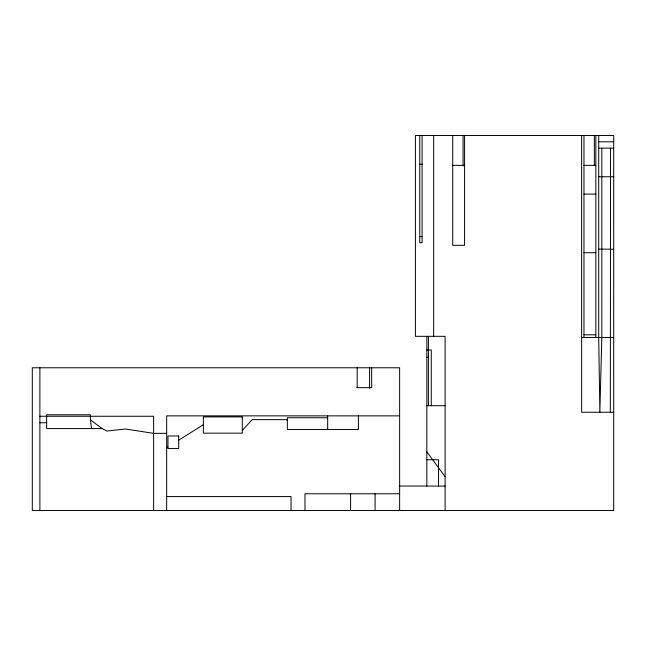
<?xml version="1.0" encoding="UTF-8"?>
<svg xmlns="http://www.w3.org/2000/svg" width="646" height="646" viewBox="0 0 646 646"><rect width="100%" height="100%" fill="white"/><g stroke="black" fill="none" stroke-linecap="round" stroke-linejoin="round"><path stroke-width="0.97" d="M610.317 412.245L610.551 148.144M242.298 430.365L252.255 419.642L286.364 419.642L287.341 420.489M166.668 447.726L167.952 446.919M178.716 440.176L203.353 424.737M598.713 141.805L613.7 141.805M598.713 148.144L613.7 148.144M419.738 164.229L422.347 164.229M452.523 165.344L464.571 165.344M583.483 165.344L595.838 165.344M598.713 176.754L613.7 176.754M583.968 194.099L595.838 194.099M419.738 236.614L422.072 236.614M598.713 249.154L613.7 249.154M583.968 252.723L595.838 252.723M583.968 334.79L595.838 334.79M581.634 337.487L613.7 337.487M426.853 349.979L431.262 349.979L431.262 405.696M426.853 357.278L428.403 357.278M356.883 387.673L371.66 387.673L371.66 367.776M426.853 405.696L445.11 405.696M613.7 412.245L581.634 412.245L581.634 135.474M399.64 415.863L166.668 415.863L166.668 510.526M39.882 416.258L153.635 416.258L153.635 510.526M327.667 417.768L287.341 417.768L287.341 429.461L358.401 429.461L358.401 415.863M39.882 422.759L46.657 422.759M166.668 433.345L153.635 433.345L125.292 428.992L106.881 431.068L102.133 428.573L46.657 428.573L46.657 414.772L90.383 414.772L90.383 419.843L91.579 428.573M426.853 459.75L438.545 459.75L438.545 486.058M399.171 486.058L445.11 486.058M399.64 493.762L304.969 493.762L304.969 510.526M166.668 496.58L291.039 496.58L291.039 510.526M90.383 419.843L102.133 428.573M426.853 451.82L445.11 476.683M601.83 148.144L601.83 337.487L599.859 412.245L598.713 337.487L598.713 135.474M595.838 135.474L595.838 337.487M594.36 135.474L594.36 165.344M583.968 135.474L583.968 337.487M464.571 135.474L464.571 245.31L452.709 245.31L452.709 135.474M463.093 135.474L463.093 165.974M445.11 510.526L445.11 336.324L415.418 336.324L415.418 135.474L613.7 135.474L613.7 510.526L32.3 510.526L32.3 367.776L399.64 367.776L399.64 510.526M433.676 135.474L433.676 336.324M428.403 336.324L428.403 405.696M426.853 336.324L426.853 486.058M422.072 135.474L422.072 242.71L419.738 242.71L419.738 135.474M375.1 493.762L375.1 510.526M369.569 367.776L369.569 388.286M357.181 367.776L357.181 387.673M350.6 493.762L350.6 510.526M327.667 415.863L327.667 429.461M39.882 367.776L39.882 510.526M242.298 416.896L203.353 416.896L203.353 433.159L242.298 433.159L242.298 416.896M178.716 435.985L167.952 435.985L167.952 448.558L178.716 448.558L178.716 435.985"/></g></svg>
